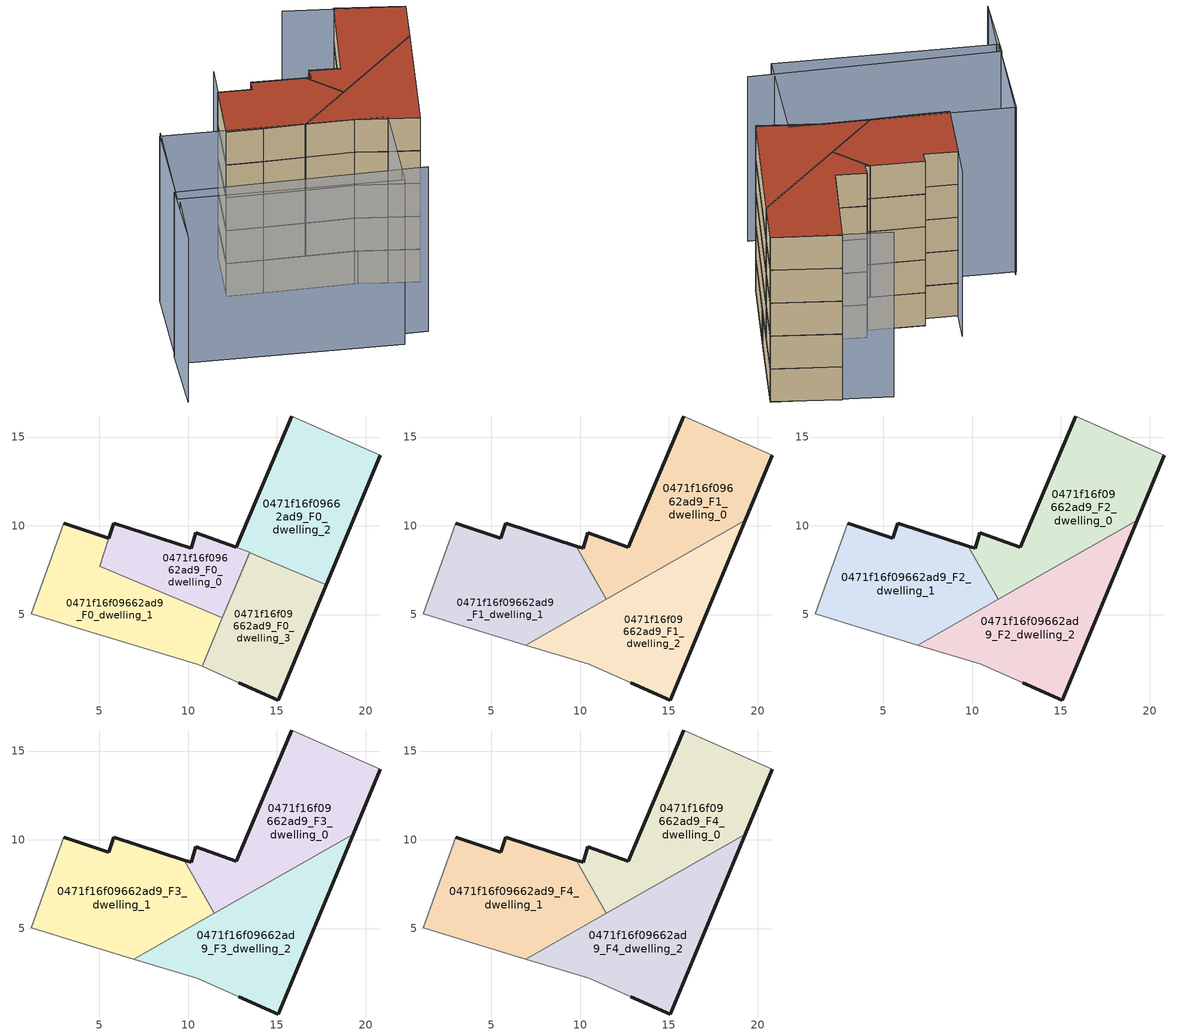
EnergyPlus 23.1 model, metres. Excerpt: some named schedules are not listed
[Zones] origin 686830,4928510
0471f16f09662ad9_F0_dwelling_0
 floor ground (EU_floor_Construction): 11.93,4.83 13.47,8.51 12.72,8.78 10.44,9.6 10.17,8.72 5.81,10.14 5.02,7.71 z0
 wall outside (EU_wall_Construction): 5.53,9.28 5.81,10.14 10.17,8.72 10.44,9.6 12.72,8.78 z0:3
 wall to 0471f16f09662ad9_F0_dwelling_2 (EU_wall_Construction): 12.72,8.78 13.47,8.51 11.93,4.83 z0:3
 wall to 0471f16f09662ad9_F0_dwelling_1 (EU_wall_Construction): 11.93,4.83 5.02,7.71 5.53,9.28 z0:3
0471f16f09662ad9_F0_dwelling_1
 floor ground (EU_floor_Construction): 10.79,2.08 11.94,4.82 5.02,7.71 5.53,9.28 2.99,10.13 1.16,5.05 3.89,4.19 10.51,2.2 z0
 wall outside (EU_wall_Construction): 2.99,10.13 5.53,9.28 z0:3
 wall adiabatic (EU_wall_Construction): 10.79,2.08 10.51,2.2 3.89,4.19 1.16,5.05 2.99,10.13 z0:3
 wall to 0471f16f09662ad9_F0_dwelling_3 (EU_wall_Construction): 11.94,4.82 10.79,2.08 z0:3
0471f16f09662ad9_F0_dwelling_2
 floor ground (EU_floor_Construction): 17.78,6.67 20.84,13.98 15.85,16.18 12.72,8.79 13.47,8.51 11.94,4.82 13.46,8.48 z0
 wall outside (EU_wall_Construction): 12.73,8.78 15.85,16.18 / 20.84,13.98 17.78,6.67 z0:3
 wall adiabatic (EU_wall_Construction): 15.85,16.18 20.84,13.98 z0:3
 wall to 0471f16f09662ad9_F0_dwelling_3 (EU_wall_Construction): 17.78,6.67 13.46,8.48 11.94,4.82 z0:3
0471f16f09662ad9_F0_dwelling_3
 floor ground (EU_floor_Construction): 15.08,0.18 17.78,6.67 13.46,8.48 10.79,2.08 12.85,1.15 z0
 wall outside (EU_wall_Construction): 17.78,6.67 15.08,0.18 12.85,1.15 z0:3
 wall adiabatic (EU_wall_Construction): 12.85,1.15 10.79,2.08 z0:3
0471f16f09662ad9_F1_dwelling_0
 floor to 0471f16f09662ad9_F0_dwelling_2 (EU_floor_Construction): 19.31,10.32 20.84,13.98 15.85,16.18 12.73,8.78 13.47,8.51 12.65,6.53 13.46,8.48 14.96,7.85 z3
 floor to 0471f16f09662ad9_F0_dwelling_0 (EU_floor_Construction): 12.64,6.53 13.47,8.51 12.72,8.78 10.44,9.6 10.17,8.72 9.78,8.85 11.48,5.87 z3
 floor to 0471f16f09662ad9_F0_dwelling_3 (EU_floor_Construction): 14.96,7.85 13.46,8.48 12.65,6.53 z3
 wall outside (EU_wall_Construction): 20.84,13.98 19.31,10.32 / 9.78,8.85 10.17,8.72 10.44,9.6 12.73,8.78 15.85,16.18 z3:6
 wall adiabatic (EU_wall_Construction): 15.85,16.18 20.84,13.98 z3:6
 wall to 0471f16f09662ad9_F1_dwelling_1 (EU_wall_Construction): 11.48,5.87 9.78,8.85 z3:6
 wall to 0471f16f09662ad9_F1_dwelling_2 (EU_wall_Construction): 19.31,10.32 11.48,5.87 z3:6
0471f16f09662ad9_F1_dwelling_1
 floor to 0471f16f09662ad9_F0_dwelling_0 (EU_floor_Construction): 11.48,5.87 9.78,8.85 5.81,10.14 5.02,7.71 10.61,5.37 z3
 floor to 0471f16f09662ad9_F0_dwelling_1 (EU_floor_Construction): 10.61,5.37 5.02,7.71 5.53,9.28 2.99,10.13 1.16,5.05 3.89,4.19 6.93,3.28 z3
 wall outside (EU_wall_Construction): 2.99,10.13 5.53,9.28 5.81,10.14 9.78,8.85 z3:6
 wall adiabatic (EU_wall_Construction): 6.93,3.28 3.89,4.19 1.16,5.05 2.99,10.13 z3:6
 wall to 0471f16f09662ad9_F1_dwelling_2 (EU_wall_Construction): 11.48,5.86 6.93,3.28 z3:6
0471f16f09662ad9_F1_dwelling_2
 floor to 0471f16f09662ad9_F0_dwelling_1 (EU_floor_Construction): 10.79,2.08 11.94,4.82 10.61,5.37 6.93,3.28 10.51,2.2 z3
 floor to 0471f16f09662ad9_F0_dwelling_3 (EU_floor_Construction): 15.08,0.18 17.78,6.67 14.96,7.85 12.65,6.53 10.79,2.08 12.85,1.15 z3
 floor to 0471f16f09662ad9_F0_dwelling_2 (EU_floor_Construction): 17.78,6.67 19.31,10.32 14.96,7.85 z3
 floor to 0471f16f09662ad9_F0_dwelling_0 (EU_floor_Construction): 11.93,4.83 12.64,6.53 10.61,5.37 z3
 wall outside (EU_wall_Construction): 19.31,10.32 15.08,0.18 12.85,1.15 z3:6
 wall adiabatic (EU_wall_Construction): 12.85,1.15 10.51,2.2 6.93,3.28 z3:6
0471f16f09662ad9_F2_dwelling_0
 floor to 0471f16f09662ad9_F1_dwelling_0 (EU_floor_Construction): 19.31,10.32 20.84,13.98 15.85,16.18 12.73,8.78 10.44,9.6 10.17,8.72 9.78,8.85 11.48,5.87 z6
 wall outside (EU_wall_Construction): 20.84,13.98 19.31,10.32 / 9.78,8.85 10.17,8.72 10.44,9.6 12.73,8.78 15.85,16.18 z6:9
 wall adiabatic (EU_wall_Construction): 15.85,16.18 20.84,13.98 z6:9
 wall to 0471f16f09662ad9_F2_dwelling_1 (EU_wall_Construction): 11.48,5.87 9.78,8.85 z6:9
 wall to 0471f16f09662ad9_F2_dwelling_2 (EU_wall_Construction): 19.31,10.32 11.48,5.87 z6:9
0471f16f09662ad9_F2_dwelling_1
 floor to 0471f16f09662ad9_F1_dwelling_1 (EU_floor_Construction): 11.48,5.87 9.78,8.85 5.81,10.14 5.53,9.28 2.99,10.13 1.16,5.05 3.89,4.19 6.93,3.28 z6
 wall outside (EU_wall_Construction): 2.99,10.13 5.53,9.28 5.81,10.14 9.78,8.85 z6:9
 wall adiabatic (EU_wall_Construction): 6.93,3.28 3.89,4.19 1.16,5.05 2.99,10.13 z6:9
 wall to 0471f16f09662ad9_F2_dwelling_2 (EU_wall_Construction): 11.48,5.86 6.93,3.28 z6:9
0471f16f09662ad9_F2_dwelling_2
 floor to 0471f16f09662ad9_F1_dwelling_2 (EU_floor_Construction): 15.08,0.18 19.31,10.32 6.93,3.28 10.51,2.2 12.85,1.15 z6
 wall outside (EU_wall_Construction): 19.31,10.32 15.08,0.18 12.85,1.15 z6:9
 wall adiabatic (EU_wall_Construction): 12.85,1.15 10.51,2.2 6.93,3.28 z6:9
0471f16f09662ad9_F3_dwelling_0
 floor to 0471f16f09662ad9_F2_dwelling_0 (EU_floor_Construction): 19.31,10.32 20.84,13.98 15.85,16.18 12.73,8.78 10.44,9.6 10.17,8.72 9.78,8.85 11.48,5.87 z9
 wall outside (EU_wall_Construction): 20.84,13.98 19.31,10.32 / 9.78,8.85 10.17,8.72 10.44,9.6 12.73,8.78 15.85,16.18 z9:12
 wall adiabatic (EU_wall_Construction): 15.85,16.18 20.84,13.98 z9:12
 wall to 0471f16f09662ad9_F3_dwelling_1 (EU_wall_Construction): 11.48,5.87 9.78,8.85 z9:12
 wall to 0471f16f09662ad9_F3_dwelling_2 (EU_wall_Construction): 19.31,10.32 11.48,5.87 z9:12
0471f16f09662ad9_F3_dwelling_1
 floor to 0471f16f09662ad9_F2_dwelling_1 (EU_floor_Construction): 11.48,5.87 9.78,8.85 5.81,10.14 5.53,9.28 2.99,10.13 1.16,5.05 3.89,4.19 6.93,3.28 z9
 wall outside (EU_wall_Construction): 2.99,10.13 5.53,9.28 5.81,10.14 9.78,8.85 z9:12
 wall adiabatic (EU_wall_Construction): 6.93,3.28 3.89,4.19 1.16,5.05 2.99,10.13 z9:12
 wall to 0471f16f09662ad9_F3_dwelling_2 (EU_wall_Construction): 11.48,5.86 6.93,3.28 z9:12
0471f16f09662ad9_F3_dwelling_2
 floor to 0471f16f09662ad9_F2_dwelling_2 (EU_floor_Construction): 15.08,0.18 19.31,10.32 6.93,3.28 10.51,2.2 12.85,1.15 z9
 wall outside (EU_wall_Construction): 19.31,10.32 15.08,0.18 12.85,1.15 z9:12
 wall adiabatic (EU_wall_Construction): 12.85,1.15 10.51,2.2 6.93,3.28 z9:12
0471f16f09662ad9_F4_dwelling_0
 floor to 0471f16f09662ad9_F3_dwelling_0 (EU_floor_Construction): 19.31,10.32 20.84,13.98 15.85,16.18 12.73,8.78 10.44,9.6 10.17,8.72 9.78,8.85 11.48,5.87 z12
 wall outside (EU_wall_Construction): 20.84,13.98 19.31,10.32 / 9.78,8.85 10.17,8.72 10.44,9.6 12.73,8.78 15.85,16.18 z12:15
 wall adiabatic (EU_wall_Construction): 15.85,16.18 20.84,13.98 z12:15
 wall to 0471f16f09662ad9_F4_dwelling_1 (EU_wall_Construction): 11.48,5.87 9.78,8.85 z12:15
 wall to 0471f16f09662ad9_F4_dwelling_2 (EU_wall_Construction): 19.31,10.32 11.48,5.87 z12:15
 roof outside (EU_roof_Construction): 20.84,13.98 19.31,10.32 11.48,5.87 9.78,8.85 10.17,8.72 10.44,9.6 12.73,8.78 15.85,16.18 z15
0471f16f09662ad9_F4_dwelling_1
 floor to 0471f16f09662ad9_F3_dwelling_1 (EU_floor_Construction): 11.48,5.87 9.78,8.85 5.81,10.14 5.53,9.28 2.99,10.13 1.16,5.05 3.89,4.19 6.93,3.28 z12
 wall outside (EU_wall_Construction): 2.99,10.13 5.53,9.28 5.81,10.14 9.78,8.85 z12:15
 wall adiabatic (EU_wall_Construction): 6.93,3.28 3.89,4.19 1.16,5.05 2.99,10.13 z12:15
 wall to 0471f16f09662ad9_F4_dwelling_2 (EU_wall_Construction): 11.48,5.86 6.93,3.28 z12:15
 roof outside (EU_roof_Construction): 9.78,8.85 11.48,5.87 6.93,3.28 3.89,4.19 1.16,5.05 2.99,10.13 5.53,9.28 5.81,10.14 z15
0471f16f09662ad9_F4_dwelling_2
 floor to 0471f16f09662ad9_F3_dwelling_2 (EU_floor_Construction): 15.08,0.18 19.31,10.32 6.93,3.28 10.51,2.2 12.85,1.15 z12
 wall outside (EU_wall_Construction): 19.31,10.32 15.08,0.18 12.85,1.15 z12:15
 wall adiabatic (EU_wall_Construction): 12.85,1.15 10.51,2.2 6.93,3.28 z12:15
 roof outside (EU_roof_Construction): 19.31,10.32 15.08,0.18 12.85,1.15 10.51,2.2 6.93,3.28 z15
shading: -7.74,-6.23 -5.99,-0.36 / -5.99,-0.36 12.65,-5.92 / -6.02,-1.33 -7.67,-6 / -3.36,7.14 -6.19,-1.26 / 3.97,12.69 1.16,5.05 / 20.84,13.98 12.21,17.55 / -3.57,6.79 12.93,1.41 / 12.93,1.41 10.29,-6.69 / 10.29,-6.69 -6.21,-1.31 / -6.21,-1.31 -3.57,6.79 z0:15
[Building]
EU S2 Campaign: North Axis=0; Terrain=City; Solar Distribution=FullExterior
[Site:Location]
Bologna: Latitude=44.5; Longitude=11.25; Time Zone=1; Elevation=37
[SizingPeriod:WeatherFileDays]
AnnualSizingPeriod: Begin Month=1; Begin Day of Month=1; End Month=12; End Day of Month=31; Day of Week for Start Day=Monday; Use Weather File Daylight Saving Period=No; Use Weather File Rain and Snow Indicators=No
[MATERIAL]
EU_InternalMass_Material: Roughness=MediumRough; Thickness=0.1; Conductivity=1; Density=1800; Specific Heat=900; Thermal Absorptance=0.9; Solar Absorptance=0.7; Visible Absorptance=0.7
[MATERIAL:NOMASS] Roughness=MediumRough; Thermal Absorptance=0.9; Solar Absorptance=0.7; Visible Absorptance=0.7
Name | Thermal Resistance
EU_wall_NoMass | 0.905828
EU_roof_NoMass | 0.37593
EU_floor_NoMass | 0.67114
[CONSTRUCTION]
EU_wall_Construction: EU_wall_NoMass
EU_roof_Construction: EU_roof_NoMass
EU_floor_Construction: EU_floor_NoMass
EU_InternalMass_Construction: EU_InternalMass_Material
[ZONE] Type=1; Multiplier=1; Ceiling Height=autocalculate; Floor Area=autocalculate; Part of Total Floor Area=Yes
Name | Volume
0471f16f09662ad9_F0_dwelling_0 | 73.5754
0471f16f09662ad9_F1_dwelling_0; 0471f16f09662ad9_F2_dwelling_0; 0471f16f09662ad9_F3_dwelling_0; 0471f16f09662ad9_F4_dwelling_0 | 140.117
0471f16f09662ad9_F0_dwelling_1 | 117.687
0471f16f09662ad9_F1_dwelling_1; 0471f16f09662ad9_F2_dwelling_1; 0471f16f09662ad9_F3_dwelling_1; 0471f16f09662ad9_F4_dwelling_1 | 140.116
0471f16f09662ad9_F0_dwelling_2 | 130.866
0471f16f09662ad9_F1_dwelling_2; 0471f16f09662ad9_F2_dwelling_2; 0471f16f09662ad9_F3_dwelling_2; 0471f16f09662ad9_F4_dwelling_2 | 140.124
0471f16f09662ad9_F0_dwelling_3 | 98.2134
[INTERNALMASS] Construction=EU_InternalMass_Construction
Name | Zone or ZoneList | Surface Area
0471f16f09662ad9_F0_dwelling_0_EU_InternalMass | 0471f16f09662ad9_F0_dwelling_0 | 24.5399
0471f16f09662ad9_F0_dwelling_1_EU_InternalMass | 0471f16f09662ad9_F0_dwelling_1 | 39.2275
0471f16f09662ad9_F0_dwelling_2_EU_InternalMass | 0471f16f09662ad9_F0_dwelling_2 | 43.6154
0471f16f09662ad9_F0_dwelling_3_EU_InternalMass | 0471f16f09662ad9_F0_dwelling_3 | 32.7376
0471f16f09662ad9_F1_dwelling_0_EU_InternalMass | 0471f16f09662ad9_F1_dwelling_0 | 46.71
0471f16f09662ad9_F1_dwelling_1_EU_InternalMass | 0471f16f09662ad9_F1_dwelling_1 | 46.7053
0471f16f09662ad9_F1_dwelling_2_EU_InternalMass | 0471f16f09662ad9_F1_dwelling_2 | 46.7078
0471f16f09662ad9_F2_dwelling_0_EU_InternalMass | 0471f16f09662ad9_F2_dwelling_0 | 46.71
0471f16f09662ad9_F2_dwelling_1_EU_InternalMass | 0471f16f09662ad9_F2_dwelling_1 | 46.7053
0471f16f09662ad9_F2_dwelling_2_EU_InternalMass | 0471f16f09662ad9_F2_dwelling_2 | 46.7078
0471f16f09662ad9_F3_dwelling_0_EU_InternalMass | 0471f16f09662ad9_F3_dwelling_0 | 46.71
0471f16f09662ad9_F3_dwelling_1_EU_InternalMass | 0471f16f09662ad9_F3_dwelling_1 | 46.7053
0471f16f09662ad9_F3_dwelling_2_EU_InternalMass | 0471f16f09662ad9_F3_dwelling_2 | 46.7078
0471f16f09662ad9_F4_dwelling_0_EU_InternalMass | 0471f16f09662ad9_F4_dwelling_0 | 46.71
0471f16f09662ad9_F4_dwelling_1_EU_InternalMass | 0471f16f09662ad9_F4_dwelling_1 | 46.7053
0471f16f09662ad9_F4_dwelling_2_EU_InternalMass | 0471f16f09662ad9_F4_dwelling_2 | 46.7078
[OTHEREQUIPMENT] Fuel Type=Electricity; Design Level Calculation Method=Watts/Area; Power per Zone Floor Area=1; Fraction Latent=0; Fraction Radiant=0; Fraction Lost=0; Carbon Dioxide Generation Rate=0; EndUse Subcategory=EU_Step8_InternalGains
Name | Zone or ZoneList or Space or SpaceList | Schedule
EU_Step8_InternalGain_0471f16f09662ad9_F0_dwelling_0_f000 | 0471f16f09662ad9_F0_dwelling_0 | EU_Step8_GainSchedule_0471f16f09662ad9_F0_dwelling_0_f000
EU_Step8_InternalGain_0471f16f09662ad9_F0_dwelling_1_f000 | 0471f16f09662ad9_F0_dwelling_1 | EU_Step8_GainSchedule_0471f16f09662ad9_F0_dwelling_1_f000
EU_Step8_InternalGain_0471f16f09662ad9_F0_dwelling_2_f000 | 0471f16f09662ad9_F0_dwelling_2 | EU_Step8_GainSchedule_0471f16f09662ad9_F0_dwelling_2_f000
EU_Step8_InternalGain_0471f16f09662ad9_F0_dwelling_3_f000 | 0471f16f09662ad9_F0_dwelling_3 | EU_Step8_GainSchedule_0471f16f09662ad9_F0_dwelling_3_f000
EU_Step8_InternalGain_0471f16f09662ad9_F1_dwelling_0_f000 | 0471f16f09662ad9_F1_dwelling_0 | EU_Step8_GainSchedule_0471f16f09662ad9_F1_dwelling_0_f000
EU_Step8_InternalGain_0471f16f09662ad9_F1_dwelling_1_f000 | 0471f16f09662ad9_F1_dwelling_1 | EU_Step8_GainSchedule_0471f16f09662ad9_F1_dwelling_1_f000
EU_Step8_InternalGain_0471f16f09662ad9_F1_dwelling_2_f000 | 0471f16f09662ad9_F1_dwelling_2 | EU_Step8_GainSchedule_0471f16f09662ad9_F1_dwelling_2_f000
EU_Step8_InternalGain_0471f16f09662ad9_F2_dwelling_0_f000 | 0471f16f09662ad9_F2_dwelling_0 | EU_Step8_GainSchedule_0471f16f09662ad9_F2_dwelling_0_f000
EU_Step8_InternalGain_0471f16f09662ad9_F2_dwelling_1_f000 | 0471f16f09662ad9_F2_dwelling_1 | EU_Step8_GainSchedule_0471f16f09662ad9_F2_dwelling_1_f000
EU_Step8_InternalGain_0471f16f09662ad9_F2_dwelling_2_f000 | 0471f16f09662ad9_F2_dwelling_2 | EU_Step8_GainSchedule_0471f16f09662ad9_F2_dwelling_2_f000
EU_Step8_InternalGain_0471f16f09662ad9_F3_dwelling_0_f000 | 0471f16f09662ad9_F3_dwelling_0 | EU_Step8_GainSchedule_0471f16f09662ad9_F3_dwelling_0_f000
EU_Step8_InternalGain_0471f16f09662ad9_F3_dwelling_1_f000 | 0471f16f09662ad9_F3_dwelling_1 | EU_Step8_GainSchedule_0471f16f09662ad9_F3_dwelling_1_f000
EU_Step8_InternalGain_0471f16f09662ad9_F3_dwelling_2_f000 | 0471f16f09662ad9_F3_dwelling_2 | EU_Step8_GainSchedule_0471f16f09662ad9_F3_dwelling_2_f000
EU_Step8_InternalGain_0471f16f09662ad9_F4_dwelling_0_f000 | 0471f16f09662ad9_F4_dwelling_0 | EU_Step8_GainSchedule_0471f16f09662ad9_F4_dwelling_0_f000
EU_Step8_InternalGain_0471f16f09662ad9_F4_dwelling_1_f000 | 0471f16f09662ad9_F4_dwelling_1 | EU_Step8_GainSchedule_0471f16f09662ad9_F4_dwelling_1_f000
EU_Step8_InternalGain_0471f16f09662ad9_F4_dwelling_2_f000 | 0471f16f09662ad9_F4_dwelling_2 | EU_Step8_GainSchedule_0471f16f09662ad9_F4_dwelling_2_f000
[ZONEVENTILATION:DESIGNFLOWRATE] Schedule=EU_AlwaysOn; Design Flow Rate Calculation Method=AirChanges/Hour; Air Changes per Hour=0.73129; Ventilation Type=Natural; Fan Pressure Rise=0; Fan Total Efficiency=1; Constant Term Coefficient=1; Temperature Term Coefficient=0; Velocity Term Coefficient=0; Velocity Squared Term Coefficient=0; Minimum Indoor Temperature=-100; Maximum Indoor Temperature=100; Delta Temperature=-100; Minimum Outdoor Temperature=-100; Maximum Outdoor Temperature=100; Maximum Wind Speed=40
Name | Zone or ZoneList or Space or SpaceList
EU_ConstantAir_0471f16f09662ad9_F0_dwelling_0 | 0471f16f09662ad9_F0_dwelling_0
EU_ConstantAir_0471f16f09662ad9_F0_dwelling_1 | 0471f16f09662ad9_F0_dwelling_1
EU_ConstantAir_0471f16f09662ad9_F0_dwelling_2 | 0471f16f09662ad9_F0_dwelling_2
EU_ConstantAir_0471f16f09662ad9_F0_dwelling_3 | 0471f16f09662ad9_F0_dwelling_3
EU_ConstantAir_0471f16f09662ad9_F1_dwelling_0 | 0471f16f09662ad9_F1_dwelling_0
EU_ConstantAir_0471f16f09662ad9_F1_dwelling_1 | 0471f16f09662ad9_F1_dwelling_1
EU_ConstantAir_0471f16f09662ad9_F1_dwelling_2 | 0471f16f09662ad9_F1_dwelling_2
EU_ConstantAir_0471f16f09662ad9_F2_dwelling_0 | 0471f16f09662ad9_F2_dwelling_0
EU_ConstantAir_0471f16f09662ad9_F2_dwelling_1 | 0471f16f09662ad9_F2_dwelling_1
EU_ConstantAir_0471f16f09662ad9_F2_dwelling_2 | 0471f16f09662ad9_F2_dwelling_2
EU_ConstantAir_0471f16f09662ad9_F3_dwelling_0 | 0471f16f09662ad9_F3_dwelling_0
EU_ConstantAir_0471f16f09662ad9_F3_dwelling_1 | 0471f16f09662ad9_F3_dwelling_1
EU_ConstantAir_0471f16f09662ad9_F3_dwelling_2 | 0471f16f09662ad9_F3_dwelling_2
EU_ConstantAir_0471f16f09662ad9_F4_dwelling_0 | 0471f16f09662ad9_F4_dwelling_0
EU_ConstantAir_0471f16f09662ad9_F4_dwelling_1 | 0471f16f09662ad9_F4_dwelling_1
EU_ConstantAir_0471f16f09662ad9_F4_dwelling_2 | 0471f16f09662ad9_F4_dwelling_2
[HVACTEMPLATE:THERMOSTAT] Constant Heating Setpoint=20; Constant Cooling Setpoint=50
EU_HeatOnly_0471f16f09662ad9_F0_dwelling_0; EU_HeatOnly_0471f16f09662ad9_F0_dwelling_1; EU_HeatOnly_0471f16f09662ad9_F0_dwelling_2; EU_HeatOnly_0471f16f09662ad9_F0_dwelling_3; EU_HeatOnly_0471f16f09662ad9_F1_dwelling_0; EU_HeatOnly_0471f16f09662ad9_F1_dwelling_1; EU_HeatOnly_0471f16f09662ad9_F1_dwelling_2; EU_HeatOnly_0471f16f09662ad9_F2_dwelling_0; EU_HeatOnly_0471f16f09662ad9_F2_dwelling_1; EU_HeatOnly_0471f16f09662ad9_F2_dwelling_2; EU_HeatOnly_0471f16f09662ad9_F3_dwelling_0; EU_HeatOnly_0471f16f09662ad9_F3_dwelling_1; EU_HeatOnly_0471f16f09662ad9_F3_dwelling_2; EU_HeatOnly_0471f16f09662ad9_F4_dwelling_0; EU_HeatOnly_0471f16f09662ad9_F4_dwelling_1; EU_HeatOnly_0471f16f09662ad9_F4_dwelling_2
[HVACTEMPLATE:ZONE:IDEALLOADSAIRSYSTEM] System Availability Schedule=EU_AlwaysOn; Maximum Heating Supply Air Temperature=50; Minimum Cooling Supply Air Temperature=13; Maximum Heating Supply Air Humidity Ratio=0.0156; Minimum Cooling Supply Air Humidity Ratio=0.0077; Heating Limit=NoLimit; Cooling Limit=NoLimit; Heating Availability Schedule=EU_AlwaysOn; Cooling Availability Schedule=EU_CoolingOff; Dehumidification Control Type=ConstantSensibleHeatRatio; Cooling Sensible Heat Ratio=0.7; Dehumidification Setpoint=60; Humidification Control Type=None; Humidification Setpoint=30; Outdoor Air Method=None; Outdoor Air Flow Rate per Person=0.00944; Outdoor Air Flow Rate per Zone Floor Area=0; Outdoor Air Flow Rate per Zone=0; Demand Controlled Ventilation Type=None; Outdoor Air Economizer Type=NoEconomizer; Heat Recovery Type=None; Sensible Heat Recovery Effectiveness=0.7; Latent Heat Recovery Effectiveness=0.65
Name | Template Thermostat
0471f16f09662ad9_F0_dwelling_0 | EU_HeatOnly_0471f16f09662ad9_F0_dwelling_0
0471f16f09662ad9_F0_dwelling_1 | EU_HeatOnly_0471f16f09662ad9_F0_dwelling_1
0471f16f09662ad9_F0_dwelling_2 | EU_HeatOnly_0471f16f09662ad9_F0_dwelling_2
0471f16f09662ad9_F0_dwelling_3 | EU_HeatOnly_0471f16f09662ad9_F0_dwelling_3
0471f16f09662ad9_F1_dwelling_0 | EU_HeatOnly_0471f16f09662ad9_F1_dwelling_0
0471f16f09662ad9_F1_dwelling_1 | EU_HeatOnly_0471f16f09662ad9_F1_dwelling_1
0471f16f09662ad9_F1_dwelling_2 | EU_HeatOnly_0471f16f09662ad9_F1_dwelling_2
0471f16f09662ad9_F2_dwelling_0 | EU_HeatOnly_0471f16f09662ad9_F2_dwelling_0
